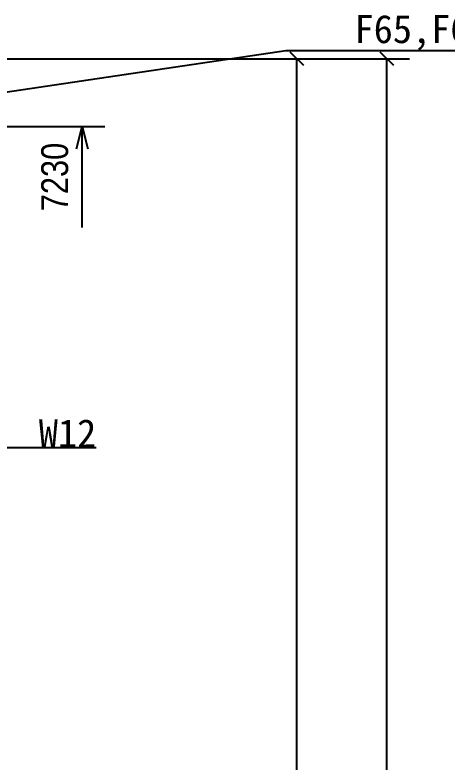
# Model space of a CAD drawing. Header units: millimetres. Extents: x -256 to 585, y -266 to 464.
# Drawn here: x -121.9 to -83.5, y 174.5 to 240.8 of the extents above; entities that cross this region are included whole.
import ezdxf

# ---------------------------------------------------------------- set-up
doc = ezdxf.new("R2010")
doc.units = ezdxf.units.MM
doc.layers.add('WELD_LABELS', color=5, linetype='Continuous')
doc.styles.add('Arial Narrow', font='ARIALN.TTF', dxfattribs={"height": 0.2})

# ---------------------------------------------------------------- blocks, each defined once
blk = doc.blocks.new('StraightDimension-252070812-47598 - 4836')
at = {"color": 7, "linetype": 'Continuous'}
for p, q in [((-88.254, 236.333), (-89.454, 237.533)), ((-148.371, 236.933), (-86.854, 236.933)), ((-88.854, -0.667), (-88.854, 236.933))]:
    blk.add_line(p, q, dxfattribs=at)
blk = doc.blocks.new('StraightDimension-252070812-47646 - 4836')
at = {"color": 7, "linetype": 'Continuous'}
for p, q in [((-96.248, 236.333), (-97.448, 237.533)), ((-148.371, 236.933), (-94.848, 236.933)), ((-96.848, 2), (-96.848, 236.933))]:
    blk.add_line(p, q, dxfattribs=at)
blk = doc.blocks.new('StraightDimension-252070812-47688 - 4836')
at = {"color": 7, "linetype": 'Continuous'}
for p, q in [((-140.704, 230.933), (-113.927, 230.933)), ((-116.427, 228.933), (-115.927, 230.933)), ((-115.927, 230.933), (-115.427, 228.933)), ((-115.927, 221.965), (-115.927, 230.933))]:
    blk.add_line(p, q, dxfattribs=at)
at = {"color": 0}
blk.add_wipeout([(-116.677, 229.996), (-120.177, 229.996), (-120.177, 222.902), (-116.677, 222.902)], dxfattribs=at)
at = {"color": 4, "style": 'Arial Narrow'}
blk.add_text('7230', height=2.3861, rotation=90.00021, dxfattribs=at).set_placement((-117.177, 223.402))

msp = doc.modelspace()

# ---------------------------------------------------------------- block references
msp.add_blockref('StraightDimension-252070812-47598 - 4836', (0, 0))

# ---------------------------------------------------------------- next in the draw order: block references
msp.add_blockref('StraightDimension-252070812-47646 - 4836', (0, 0))

# ---------------------------------------------------------------- next in the draw order: texts
at = {"layer": 'WELD_LABELS', "color": 5, "insert": (-79.828, 237.689), "char_height": 2.5, "attachment_point": 9}
msp.add_mtext('F65,F66', dxfattribs=at)

# ---------------------------------------------------------------- next in the draw order: linework, layer by layer
at = {"layer": 'WELD_LABELS', "color": 5}
for p, q in [((-97.828, 237.689), (-79.828, 237.689)), ((-122.677, 202.432), (-114.677, 202.432))]:
    msp.add_line(p, q, dxfattribs=at)

# ---------------------------------------------------------------- next in the draw order: block references
msp.add_blockref('StraightDimension-252070812-47688 - 4836', (0, 0))

# ---------------------------------------------------------------- next in the draw order: texts
at = {"layer": 'WELD_LABELS', "color": 5, "insert": (-114.677, 202.432), "char_height": 2.5, "attachment_point": 9}
msp.add_mtext('W12', dxfattribs=at)

# ---------------------------------------------------------------- next in the draw order: linework, layer by layer
at = {"layer": 'WELD_LABELS', "color": 5}
msp.add_line((-173, 226.5), (-97.828, 237.689), dxfattribs=at)

doc.saveas('drawing.dxf')
